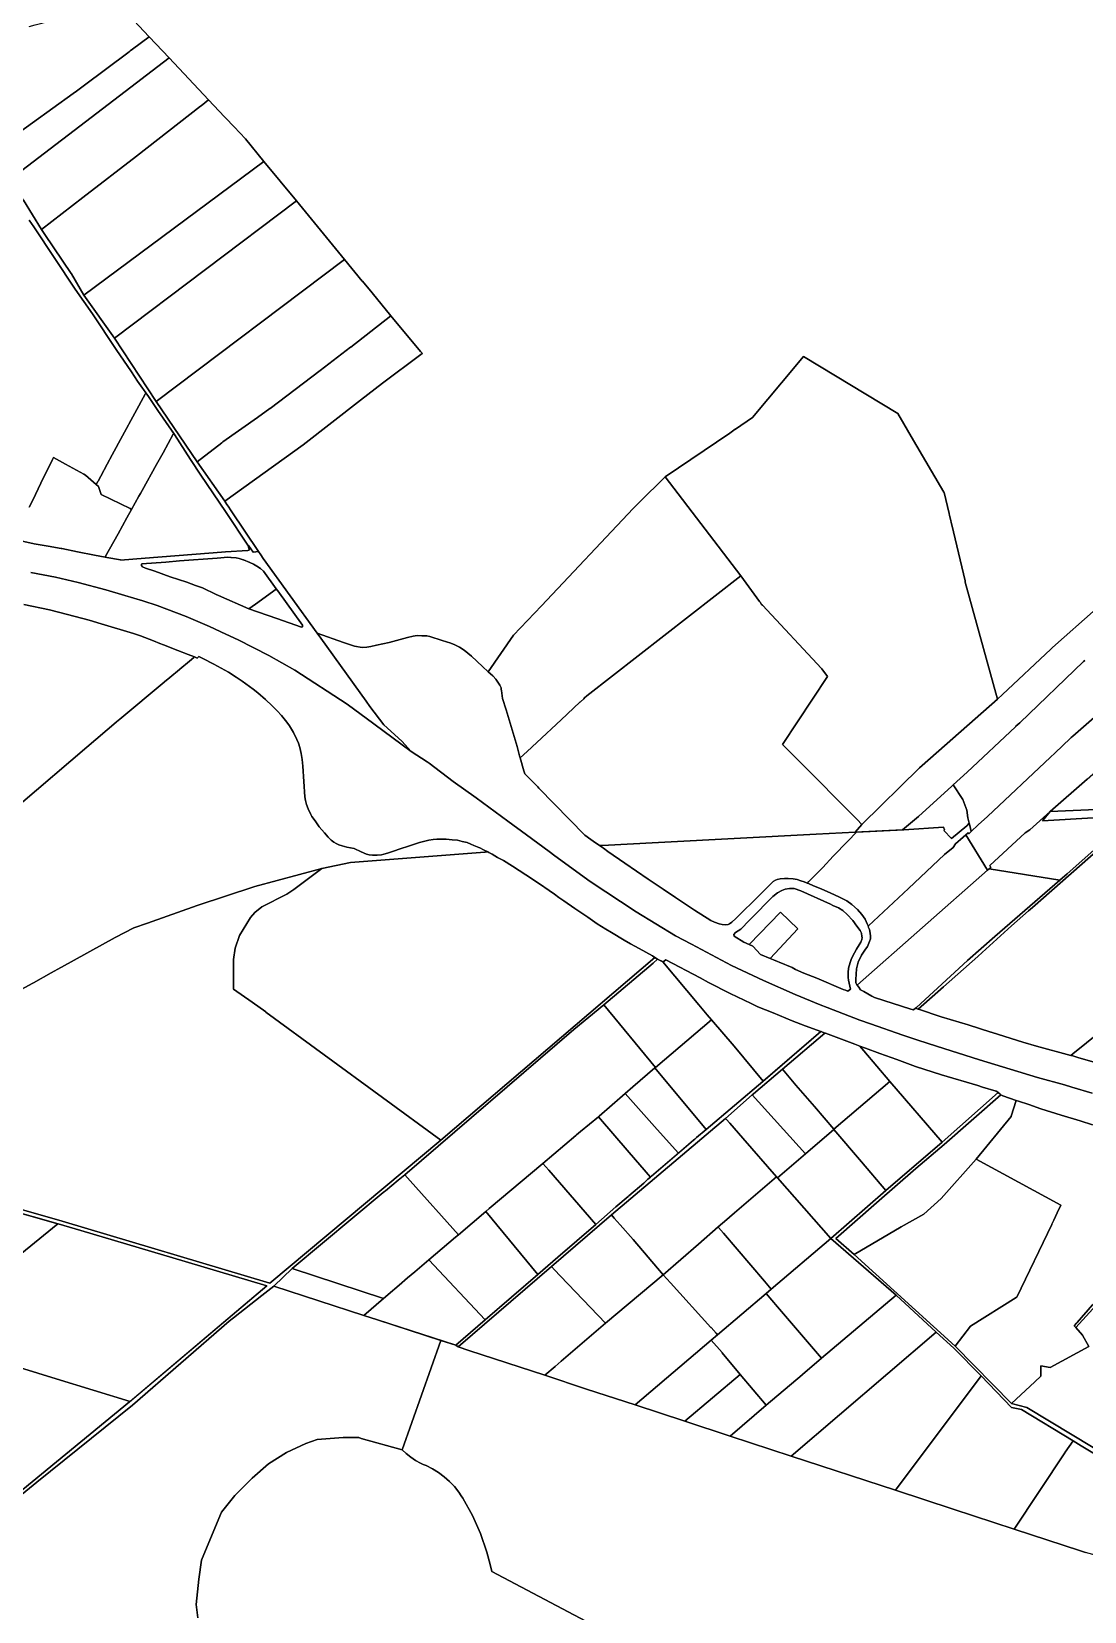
# Model space of a CAD drawing. Header units: metres. Extents: x 3 to 1005126, y 39 to 4383651.
# Drawn here: x 484757 to 485917, y 4369805 to 4371546 of the extents above; entities that cross this region are included whole.
import ezdxf

# ---------------------------------------------------------------- set-up
doc = ezdxf.new("R2010")
doc.units = ezdxf.units.M
doc.header["$MEASUREMENT"] = 0
doc.layers.add('TM_Llucmajor', color=7, linetype='Continuous')

msp = doc.modelspace()

# ---------------------------------------------------------------- linework, layer by layer
at = {"layer": 'TM_Llucmajor', "linetype": 'Continuous', "flags": 128}
for points in [[(484753.9, 4371551.5), (484760.7, 4371553.3), (484768, 4371555.1), (484770.5, 4371555.8), (484785.8, 4371559.2), (484788.4, 4371559.8), (484830.1, 4371568.8), (484831.1, 4371569), (484852.6, 4371575.9), (484886.2, 4371540), (484867.9, 4371526.4), (484865.5, 4371524.6), (484864.3, 4371523.6), (484852.5, 4371514.6), (484849.9, 4371512.7), (484847.2, 4371510.7), (484806.4, 4371480.1), (484802.7, 4371477.4), (484712.7, 4371413)], [(485930.2, 4370909.5), (485882.2, 4370866.9), (485880.2, 4370865.2), (485826.8, 4370815.1), (485821.5, 4370810.2), (485786, 4370939), (485786, 4370939.3), (485785.7, 4370940.6), (485771, 4371002.4), (485770.8, 4371003.2), (485769.6, 4371008.6), (485768.6, 4371012.7), (485768.1, 4371014.7), (485762.6, 4371037.7), (485762.3, 4371038.3), (485729, 4371095.2), (485711.5, 4371125), (485607.6, 4371187.8), (485601.7, 4371180.6), (485600.4, 4371179.1), (485551.3, 4371120.5), (485532.5, 4371107.5), (485532.4, 4371107.5), (485526.3, 4371103.4), (485455, 4371055), (485426.5, 4371026.7), (485420, 4371020.2), (485318.7, 4370913.1), (485288, 4370880.6), (485259.9, 4370840.4), (485253.8, 4370846), (485241.8, 4370857.4), (485233.4, 4370864.3), (485228.4, 4370867.4), (485225.5, 4370868.9), (485223.1, 4370870), (485219, 4370871.7), (485209.2, 4370874.8), (485195.8, 4370879.2), (485192.3, 4370879.8), (485187, 4370880), (485181.9, 4370880.1), (485177.4, 4370879.6), (485171, 4370878.2), (485150.8, 4370872.6), (485136.9, 4370869.5), (485130.8, 4370868.3), (485126.2, 4370867.4), (485121, 4370867.2), (485112.7, 4370868.5), (485100.6, 4370872.5), (485071.5, 4370882.8), (485012.1, 4370965.3), (485009.4, 4370969.1), (485006.8, 4370972.8), (485006.7, 4370972.7), (484976.8, 4371017.5), (484973.4, 4371022.7), (484972, 4371024.7), (484969.6, 4371028.4), (485056.2, 4371090.4), (485119.3, 4371139.6), (485143.4, 4371158.4), (485185.8, 4371190), (485187.3, 4371191.2), (485187.2, 4371191.3), (485185.6, 4371193.3), (485152.9, 4371232.7), (485132, 4371258), (485121.4, 4371270.7), (485121.3, 4371270.9), (485101.8, 4371294.5), (485048.8, 4371359.4), (485012.8, 4371402.8), (484992.5, 4371427.5), (484979.9, 4371440.8), (484970.5, 4371450.8), (484969.5, 4371451.8), (484951.9, 4371470.6), (484908.4, 4371517), (484886.2, 4371540), (484886.2, 4371540), (484852.6, 4371575.9)], [(484747.8, 4371360.1), (484767.8, 4371327.8), (484771.2, 4371322.2), (484771.3, 4371322.1), (484800.4, 4371279.2), (484800.6, 4371278.9), (484814.4, 4371255.3), (484848, 4371207.8), (484894, 4371138.2), (484939.2, 4371071.6), (484969.6, 4371028.4), (484972, 4371024.7), (484973.4, 4371022.7), (484976.8, 4371017.5), (485006.7, 4370972.7), (485004, 4370972.5), (485000.9, 4370972.2), (484995.9, 4370979.5), (484995.9, 4370978.8), (484970.6, 4371016.9), (484943.4, 4371057), (484931.8, 4371074.1), (484914.2, 4371101.7), (484896, 4371128.4), (484885.5, 4371143.6), (484873.5, 4371160.6), (484866.7, 4371170.8), (484850, 4371195.6), (484823.8, 4371234.7), (484804.9, 4371261.8), (484759.2, 4371330.7), (484754, 4371337.9)], [(484754, 4371337.9), (484759.2, 4371330.7), (484804.9, 4371261.8), (484823.8, 4371234.7), (484850, 4371195.6), (484866.7, 4371170.8), (484873.5, 4371160.6), (484882.7, 4371147.7), (484881.8, 4371146.1), (484845.6, 4371079.3), (484840, 4371069), (484833, 4371055.9), (484830, 4371050.5), (484829.7, 4371050), (484828, 4371046.7), (484816, 4371056.9), (484814.5, 4371058.1), (484794, 4371069.2), (484780.8, 4371076.4), (484779.7, 4371074.3), (484767.1, 4371048.2), (484758, 4371029.6), (484754.2, 4371021.7)], [(484754.2, 4371021.7), (484758, 4371029.6), (484767.1, 4371048.2), (484779.7, 4371074.3), (484780.8, 4371076.4), (484794, 4371069.2), (484814.5, 4371058.1), (484816, 4371056.9), (484828, 4371046.7), (484830.5, 4371044.6), (484833, 4371036.8), (484833.3, 4371035.7), (484865.4, 4371020.1), (484867, 4371019.3), (484861.8, 4371009.8), (484852.2, 4370992.4), (484838, 4370966.9), (484837.9, 4370966.7), (484826, 4370968.9), (484807.4, 4370972.5), (484789.9, 4370976), (484789.2, 4370976.1), (484775, 4370978.8), (484759.6, 4370981.4), (484738.3, 4370986.2)], [(484738.3, 4370986.2), (484759.6, 4370981.4), (484775, 4370978.8), (484789.2, 4370976.1), (484789.9, 4370976), (484807.4, 4370972.5), (484826, 4370968.9), (484837.9, 4370966.7), (484839.6, 4370966.4), (484854.6, 4370963.8), (484854.9, 4370963.8), (484854.9, 4370963.4), (484882, 4370965.5), (484914.6, 4370967.9), (484956.9, 4370971.4), (484970.4, 4370972.6), (484995.1, 4370974.1), (484996.4, 4370974.5), (484996.7, 4370975.6), (484995.7, 4370977.7), (484995.8, 4370978.1), (484995.9, 4370978.5), (484995.9, 4370979.5), (485000.9, 4370972.2), (485004, 4370972.5), (485006.7, 4370972.7), (485006.8, 4370972.8), (485009.4, 4370969.1), (485012.1, 4370965.3), (485071.5, 4370882.8), (485075.5, 4370877.3), (485125.4, 4370808.1), (485129.6, 4370802.2), (485144.9, 4370781.7), (485164.7, 4370764), (485175.3, 4370752.4), (485134, 4370783), (485104.7, 4370804.6), (485046.9, 4370842), (485018.2, 4370858.4), (484984.3, 4370875.4), (484970.7, 4370881.8), (484952.8, 4370890.3), (484927.2, 4370901.1), (484895.2, 4370913.2), (484879.5, 4370918.6), (484859.6, 4370924.5), (484838.7, 4370930.7), (484808.2, 4370938.7), (484783.2, 4370944.5), (484755.9, 4370949.8)], [(484755.9, 4370949.8), (484783.2, 4370944.5), (484808.2, 4370938.7), (484838.7, 4370930.7), (484859.6, 4370924.5), (484879.5, 4370918.6), (484895.2, 4370913.2), (484927.2, 4370901.1), (484952.8, 4370890.3), (484970.7, 4370881.8), (484984.3, 4370875.4), (485018.2, 4370858.4), (485046.9, 4370842), (485104.7, 4370804.6), (485134, 4370783), (485175.3, 4370752.4), (485192.7, 4370741), (485195, 4370739.5), (485221.4, 4370719.5), (485246.8, 4370701.3), (485281.7, 4370675.7), (485302.4, 4370660.5), (485327.3, 4370642.3), (485333.6, 4370637.6), (485372.4, 4370609.1), (485423.1, 4370575.8), (485466.5, 4370549.2), (485484, 4370540), (485528.2, 4370516.6), (485563.5, 4370500.2), (485598.6, 4370484.5), (485626, 4370473.4), (485633.7, 4370470.2), (485669.8, 4370456.5), (485681.6, 4370452.3), (485717.2, 4370439.8), (485733.5, 4370434.4), (485754.1, 4370427.6), (485801.7, 4370412.5), (485835.3, 4370402.4), (485865.6, 4370393.3), (485895.4, 4370385), (485903.5, 4370382.7), (485925.8, 4370376.1)], [(484748.2, 4370914.5), (484776.6, 4370908.7), (484796.3, 4370903.4), (484820.2, 4370897.2), (484833.3, 4370893.2), (484868.9, 4370882.4), (484876.8, 4370879.9), (484891, 4370874.4), (484898.2, 4370871.5), (484902.3, 4370870), (484917.8, 4370863.9), (484929.4, 4370859.4), (484936.3, 4370856.6), (484935.7, 4370856.1), (484930.8, 4370852), (484920.1, 4370843.2), (484919.7, 4370842.8), (484909.1, 4370834), (484903.3, 4370829.2), (484902.8, 4370828.8), (484854.1, 4370788.2), (484850.5, 4370785.2), (484849.9, 4370784.7), (484817.8, 4370757.4), (484597.9, 4370569.8)], [(485926.2, 4370341), (485912.5, 4370345.3), (485891.8, 4370351.8), (485869.4, 4370358.8), (485855.9, 4370363.4), (485844.5, 4370367), (485842, 4370367.8), (485827.3, 4370372.9), (485825, 4370374.2), (485824.3, 4370374.9), (485822.3, 4370376.7), (485821.8, 4370377), (485820.1, 4370378.3), (485805.1, 4370382.7), (485799.9, 4370384.2), (485759.6, 4370396), (485731, 4370405.4), (485710.4, 4370412.9), (485691.7, 4370419.6), (485676.1, 4370425.6), (485669.6, 4370427.9), (485664.3, 4370429.9), (485631.7, 4370441.9), (485631.2, 4370442.1), (485627.2, 4370443.8), (485626.7, 4370444), (485609.3, 4370450), (485595.2, 4370455.5), (485574.1, 4370464.3), (485557.3, 4370471.2), (485550.1, 4370474.7), (485526.9, 4370485.8), (485502.8, 4370497.9), (485493.6, 4370502.9), (485455.7, 4370523), (485452.9, 4370520.6), (485446.7, 4370523.7), (485443.6, 4370525.6), (485441.2, 4370527.1), (485426.3, 4370535.2), (485416.8, 4370540.5), (485409.9, 4370544.6), (485395.9, 4370552.9), (485389.7, 4370556.6), (485380.3, 4370562.7), (485369.8, 4370569.9), (485355.6, 4370579.3), (485343.3, 4370587.8), (485337.9, 4370591.7), (485333.2, 4370595.1), (485327.3, 4370599.3), (485316.6, 4370606.7), (485301.5, 4370616.7), (485287, 4370626), (485276.8, 4370632.3), (485270.3, 4370635.8), (485264.3, 4370639.3), (485260.6, 4370641.1), (485259.6, 4370641.7), (485254.9, 4370644.2), (485250.7, 4370646.2), (485249.6, 4370646.8), (485244.4, 4370648.9), (485241, 4370650.3), (485236.8, 4370652.1), (485231.2, 4370653.3), (485226.1, 4370654.7), (485220.4, 4370655.1), (485213.7, 4370655.7), (485207.1, 4370655.8), (485203.3, 4370655.9), (485199.3, 4370655.5), (485194.8, 4370654.6), (485184.5, 4370652.1), (485172.2, 4370648.1), (485163, 4370645.2), (485155.6, 4370642.7), (485149.2, 4370640.3), (485145.1, 4370639.2), (485142.4, 4370638.7), (485137.8, 4370638.3), (485132.7, 4370638.3), (485128.8, 4370638.7), (485126, 4370639.4), (485120.1, 4370642), (485112.5, 4370645.5), (485104.2, 4370647.1), (485099, 4370648.4), (485095.3, 4370649.6), (485093.9, 4370650.3), (485092.6, 4370651), (485089.8, 4370652.4), (485086.9, 4370654.6), (485083.5, 4370658.2), (485079.5, 4370662.8), (485073.9, 4370669.5), (485069.2, 4370676), (485065.8, 4370680.8), (485064.5, 4370683.2), (485061.7, 4370689.1), (485059.8, 4370694.2), (485058.6, 4370698.5), (485058.1, 4370702.4), (485055.6, 4370736.3), (485054.9, 4370743.6), (485053.9, 4370750.3), (485052.6, 4370756.7), (485050.9, 4370761.8), (485049.3, 4370765.5), (485045.3, 4370773.4), (485040.9, 4370780.8), (485038.1, 4370784.6), (485032.3, 4370792.1), (485027.4, 4370797.2), (485021.9, 4370802.9), (485014.5, 4370809.8), (485006.2, 4370817.1), (485000.9, 4370821.2), (484989, 4370830), (484982.4, 4370834.4), (484973.9, 4370839.7), (484957.5, 4370848.8), (484945.4, 4370854.9), (484941.2, 4370857), (484939.1, 4370855.4), (484936.3, 4370856.6), (484929.4, 4370859.4), (484917.8, 4370863.9), (484902.3, 4370870), (484898.2, 4370871.5), (484891, 4370874.4), (484876.8, 4370879.9), (484868.9, 4370882.4), (484833.3, 4370893.2), (484820.2, 4370897.2), (484796.3, 4370903.4), (484776.6, 4370908.7), (484748.2, 4370914.5)], [(485917.7, 4370852.9), (485916.3, 4370851.6), (485846, 4370784.1), (485841.8, 4370780.2), (485841.2, 4370779.6), (485788, 4370729.5), (485772.7, 4370715.8), (485771.2, 4370714.3), (485734.3, 4370681), (485727.9, 4370675.2), (485716.7, 4370666.1), (485664.5, 4370663.6), (485671.9, 4370672.1), (485671.9, 4370672.1), (485735.6, 4370734.4), (485747.6, 4370745), (485821.5, 4370810.2), (485826.8, 4370815.1), (485880.2, 4370865.2), (485882.2, 4370866.9), (485930.2, 4370909.5)], [(485925.8, 4370376.1), (485903.5, 4370382.7), (485895.4, 4370385), (485865.6, 4370393.3), (485835.3, 4370402.4), (485801.7, 4370412.5), (485754.1, 4370427.6), (485733.5, 4370434.4), (485717.2, 4370439.8), (485681.6, 4370452.3), (485669.8, 4370456.5), (485633.7, 4370470.2), (485626, 4370473.4), (485598.6, 4370484.5), (485563.5, 4370500.2), (485528.2, 4370516.6), (485484, 4370540), (485466.5, 4370549.2), (485423.1, 4370575.8), (485372.4, 4370609.1), (485333.6, 4370637.6), (485327.3, 4370642.3), (485302.4, 4370660.5), (485281.7, 4370675.7), (485246.8, 4370701.3), (485221.4, 4370719.5), (485195, 4370739.5), (485192.7, 4370741), (485175.3, 4370752.4), (485164.7, 4370764), (485144.9, 4370781.7), (485129.6, 4370802.2), (485125.4, 4370808.1), (485075.5, 4370877.3), (485071.5, 4370882.8), (485100.6, 4370872.5), (485112.7, 4370868.5), (485121, 4370867.2), (485126.2, 4370867.4), (485130.8, 4370868.3), (485136.9, 4370869.5), (485150.8, 4370872.6), (485171, 4370878.2), (485177.4, 4370879.6), (485181.9, 4370880.1), (485187, 4370880), (485192.3, 4370879.8), (485195.8, 4370879.2), (485209.2, 4370874.8), (485219, 4370871.7), (485223.1, 4370870), (485225.5, 4370868.9), (485228.4, 4370867.4), (485233.4, 4370864.3), (485241.8, 4370857.4), (485253.8, 4370846), (485259.9, 4370840.4), (485262.5, 4370838.2), (485265, 4370836), (485265.6, 4370835.4), (485268.3, 4370832.3), (485270.8, 4370829), (485273, 4370825.4), (485273.7, 4370824), (485274.2, 4370822.5), (485274.5, 4370820.9), (485274.7, 4370819.7), (485276, 4370810.8), (485279.9, 4370798.5), (485284.3, 4370783.8), (485292, 4370757.9), (485295.1, 4370746.1), (485295.3, 4370745.4), (485299.3, 4370731.2), (485300.6, 4370728), (485311.8, 4370716.5), (485313, 4370715.3), (485314.8, 4370713.4), (485316, 4370712.2), (485366.7, 4370660.2), (485373.2, 4370655.6), (485375.9, 4370653.7), (485382.8, 4370648.8), (485387.2, 4370645.8), (485392, 4370642.4), (485410.8, 4370629.4), (485436.5, 4370611.7), (485452.8, 4370600.7), (485466.7, 4370591.6), (485487.6, 4370577.5), (485505.5, 4370566.1), (485509.6, 4370564.3), (485514.8, 4370562.4), (485517.9, 4370561.7), (485522.1, 4370561.5), (485524.4, 4370561.7), (485526.2, 4370562.5), (485528.8, 4370564.3), (485532.9, 4370568.3), (485559.7, 4370594.7), (485569.7, 4370604.6), (485574.2, 4370609.2), (485576.6, 4370610.7), (485578.7, 4370611.5), (485581.8, 4370612.3), (485586.8, 4370612.6), (485590.8, 4370612.6), (485596.4, 4370612.1), (485600.8, 4370611.3), (485604.6, 4370610.1), (485608.3, 4370608.8), (485610.9, 4370607.7), (485611.8, 4370607.3), (485612, 4370607.5), (485612.4, 4370607.4), (485613.2, 4370607), (485618.6, 4370604.4), (485627.2, 4370601), (485637.6, 4370596.2), (485646.4, 4370592.4), (485655.5, 4370587.9), (485660.9, 4370584), (485667, 4370578.2), (485671.8, 4370572.8), (485675.6, 4370567.7), (485677.9, 4370562.7), (485679, 4370560.3), (485679.3, 4370560.5), (485679.7, 4370559.9), (485679.4, 4370559.6), (485678.9, 4370559.2), (485680.2, 4370556.2), (485680.9, 4370554.5), (485681.6, 4370549.4), (485681.3, 4370546.1), (485680.5, 4370542.9), (485678.2, 4370537.6), (485675.4, 4370533.4), (485671.6, 4370527.9), (485668, 4370520.3), (485665.9, 4370513.1), (485665.2, 4370501.1), (485665.4, 4370497.4), (485666.5, 4370495.5), (485666.8, 4370495), (485668.5, 4370492.9), (485670.5, 4370489.9), (485674.2, 4370487.9), (485683.1, 4370482.9), (485686, 4370481.3), (485725.9, 4370468.6), (485728.9, 4370467.7), (485731.2, 4370469.7), (485734.1, 4370468.6), (485734.5, 4370468.4), (485759.4, 4370460.2), (485789.3, 4370451.2), (485814.3, 4370443.3), (485814.6, 4370443.2), (485815.7, 4370442.8), (485849.3, 4370432.2), (485864.6, 4370427.9), (485902.3, 4370417.5), (485904.6, 4370416.9), (485911.1, 4370414.8), (485955.3, 4370402.2)], [(484597.9, 4370569.8), (484817.8, 4370757.4), (484849.9, 4370784.7), (484850.5, 4370785.2), (484854.1, 4370788.2), (484902.8, 4370828.8), (484903.3, 4370829.2), (484909.1, 4370834), (484919.7, 4370842.8), (484920.1, 4370843.2), (484930.8, 4370852), (484935.7, 4370856.1), (484936.3, 4370856.6), (484939.1, 4370855.4), (484941.2, 4370857), (484945.4, 4370854.9), (484957.5, 4370848.8), (484973.9, 4370839.7), (484982.4, 4370834.4), (484989, 4370830), (485000.9, 4370821.2), (485006.2, 4370817.1), (485014.5, 4370809.8), (485021.9, 4370802.9), (485027.4, 4370797.2), (485032.3, 4370792.1), (485038.1, 4370784.6), (485040.9, 4370780.8), (485045.3, 4370773.4), (485049.3, 4370765.5), (485050.9, 4370761.8), (485052.6, 4370756.7), (485053.9, 4370750.3), (485054.9, 4370743.6), (485055.6, 4370736.3), (485058.1, 4370702.4), (485058.6, 4370698.5), (485059.8, 4370694.2), (485061.7, 4370689.1), (485064.5, 4370683.2), (485065.8, 4370680.8), (485069.2, 4370676), (485073.9, 4370669.5), (485079.5, 4370662.8), (485083.5, 4370658.2), (485086.9, 4370654.6), (485089.8, 4370652.4), (485092.6, 4370651), (485093.9, 4370650.3), (485095.3, 4370649.6), (485099, 4370648.4), (485104.2, 4370647.1), (485112.5, 4370645.5), (485120.1, 4370642), (485126, 4370639.4), (485128.8, 4370638.7), (485132.7, 4370638.3), (485137.8, 4370638.3), (485142.4, 4370638.7), (485145.1, 4370639.2), (485149.2, 4370640.3), (485155.6, 4370642.7), (485163, 4370645.2), (485172.2, 4370648.1), (485184.5, 4370652.1), (485194.8, 4370654.6), (485199.3, 4370655.5), (485203.3, 4370655.9), (485207.1, 4370655.8), (485213.7, 4370655.7), (485220.4, 4370655.1), (485226.1, 4370654.7), (485231.2, 4370653.3), (485236.8, 4370652.1), (485241, 4370650.3), (485244.4, 4370648.9), (485249.6, 4370646.8), (485250.7, 4370646.2), (485254.9, 4370644.2), (485259.6, 4370641.7), (485256.8, 4370641.5), (485256.5, 4370641.5), (485108.2, 4370630.1), (485076.5, 4370623.5), (485002.9, 4370603.6), (484939.4, 4370582.7), (484884.5, 4370563.3), (484869.5, 4370558), (484848.7, 4370547.6), (484789.7, 4370514.8), (484789.1, 4370514.5), (484778.2, 4370508.5), (484758.9, 4370497.7), (484758.2, 4370497.3), (484741.3, 4370487.9)], [(485971.6, 4370828.3), (485907.5, 4370772.1), (485904.5, 4370769.5), (485902.8, 4370767.9), (485902, 4370767.1), (485884.5, 4370750.6), (485879.9, 4370746.3), (485810.5, 4370680.7), (485810.5, 4370680.7), (485800.3, 4370671.6), (485792.3, 4370664.2), (485790.8, 4370671), (485788.8, 4370679.3), (485787.7, 4370687.8), (485783.1, 4370699.5), (485772.7, 4370715.8), (485788, 4370729.5), (485841.2, 4370779.6), (485841.8, 4370780.2), (485846, 4370784.1), (485916.3, 4370851.6), (485917.7, 4370852.9)], [(485920.3, 4370722.1), (485879.7, 4370686.3), (485857.1, 4370666.3), (485852, 4370662.8), (485813.1, 4370626.7), (485814, 4370624.8), (485814, 4370624.8), (485812.3, 4370623.3), (485810.3, 4370621.6), (485786.6, 4370660.6), (485789.3, 4370662.9), (485789.8, 4370661.9), (485792.3, 4370664.2), (485800.3, 4370671.6), (485810.5, 4370680.7), (485879.9, 4370746.3), (485884.5, 4370750.6), (485902, 4370767.1), (485902.8, 4370767.9), (485904.5, 4370769.5), (485907.5, 4370772.1), (485971.6, 4370828.3)], [(485962.9, 4370466.3), (485904.6, 4370419.4), (485902.3, 4370417.5), (485864.6, 4370427.9), (485849.3, 4370432.2), (485815.7, 4370442.8), (485814.6, 4370443.2), (485814.3, 4370443.3), (485789.3, 4370451.2), (485759.4, 4370460.2), (485734.5, 4370468.4), (485734.5, 4370468.4), (485734.1, 4370468.6), (485761.9, 4370493.1), (485799.8, 4370526.6), (485804.5, 4370530.8), (485837, 4370560.2), (485855.7, 4370577), (485859.9, 4370580.7), (485975.8, 4370682.3)], [(485926.9, 4370679.4), (485871.1, 4370675.9), (485879.7, 4370686.3), (485981.3, 4370690.9)], [(484741.3, 4370487.9), (484758.2, 4370497.3), (484758.9, 4370497.7), (484778.2, 4370508.5), (484789.1, 4370514.5), (484789.7, 4370514.8), (484848.7, 4370547.6), (484869.5, 4370558), (484884.5, 4370563.3), (484939.4, 4370582.7), (485002.9, 4370603.6), (485076.5, 4370623.5), (485045.9, 4370600.2), (485038.2, 4370595.4), (485010.7, 4370581.4), (485002.9, 4370574.9), (484998, 4370569.6), (484986, 4370549.8), (484981, 4370535.7), (484979.2, 4370523.3), (484979.2, 4370490.6), (484999.7, 4370476.1), (485014.8, 4370465.5), (485015.1, 4370465.3), (485207.9, 4370324.2), (485019.4, 4370166.5), (484790.5, 4370234.8), (484604.3, 4370288.3)], [(484604.3, 4370288.3), (484790.5, 4370234.8), (485019.4, 4370166.5), (485207.9, 4370324.2), (485443.6, 4370525.6), (485446.7, 4370523.7), (485441.9, 4370519.3), (485387.4, 4370473.1), (485354.5, 4370446), (485168, 4370286), (485161, 4370280.2), (485146.7, 4370268.3), (485145.8, 4370267.5), (485144.3, 4370266.3), (485044, 4370182.9), (485023.9, 4370163.4), (485010.4, 4370152.8), (484979.2, 4370128.4), (484977.8, 4370127.3), (484974.7, 4370124.6), (484867.9, 4370032), (484762.5, 4369947.4), (484742.2, 4369930.6)], [(485955.3, 4370402.2), (485911.1, 4370414.8), (485904.6, 4370416.9), (485904.6, 4370416.9), (485902.3, 4370417.5), (485904.6, 4370419.4), (485962.9, 4370466.3)], [(485940.6, 4369971.1), (485913.8, 4369987.4), (485904.7, 4369992.9), (485848.1, 4370027.4), (485836.8, 4370029.6), (485803.3, 4370064.4), (485773.4, 4370095.1), (485754, 4370112.7), (485709.9, 4370153.2), (485637.9, 4370215.9), (485698.5, 4370268.7), (485760.5, 4370322.1), (485822.3, 4370376.7), (485824.3, 4370374.9), (485825, 4370374.2), (485762.6, 4370319.3), (485731.3, 4370293), (485688.1, 4370255), (485643.1, 4370215.8), (485663.4, 4370198.2), (485774.9, 4370097.1), (485836.8, 4370034), (485853.9, 4370029.7), (485951.8, 4369970.4)], [(485926.1, 4370142.7), (485909.3, 4370123.2), (485908.6, 4370122.6), (485905.8, 4370119.7), (485907.8, 4370117.6), (485915.3, 4370109.4), (485922.2, 4370096.6), (485879.4, 4370073.7), (485869.3, 4370075.6), (485869.4, 4370064.2), (485862.6, 4370057.9), (485836.8, 4370034), (485836.8, 4370034), (485774.9, 4370097.1), (485791.8, 4370119), (485842.1, 4370150.8), (485842.6, 4370151.1), (485881.4, 4370231.3), (485881.5, 4370231.6), (485883.6, 4370236.1), (485887.3, 4370243.9), (485887.4, 4370244.1), (485891.2, 4370252.6), (485797.9, 4370303.3), (485836.6, 4370350.4), (485836.7, 4370350.5), (485842, 4370367.8), (485844.5, 4370367), (485855.9, 4370363.4), (485869.4, 4370358.8), (485891.8, 4370351.8), (485912.5, 4370345.3), (485926.2, 4370341)], [(484533.3, 4370303.6), (484785.7, 4370232.1), (484632.7, 4370107.7)], [(484740.7, 4369934.2), (484864.8, 4370035.9), (485016, 4370163.6), (484926.1, 4370190.3), (484811.2, 4370224.5), (484785.9, 4370232), (484533.3, 4370303.6)], [(484742.2, 4369930.6), (484762.5, 4369947.4), (484867.9, 4370032), (484974.7, 4370124.6), (484977.8, 4370127.3), (484979.2, 4370128.4), (485010.4, 4370152.8), (485023.9, 4370163.4), (485123, 4370131.1), (485138, 4370126.3), (485208, 4370103.5), (485165.4, 4369982.9), (485119.9, 4369995.5), (485117.3, 4369996.3), (485100.1, 4369996.3), (485071.6, 4369994.2), (485059.1, 4369989.8), (485037.9, 4369979.9), (485018, 4369967.4), (484999.9, 4369951.8), (484980.9, 4369932.4), (484966.2, 4369914.3), (484954.1, 4369885.3), (484944.1, 4369861.4), (484941.1, 4369840.4), (484938.2, 4369812.4), (484940.1, 4369797.7)], [(485367.7, 4369794.1), (485264, 4369848.9), (485262.3, 4369856.5), (485258.7, 4369870.1), (485251.5, 4369890.7), (485242.6, 4369910.6), (485232, 4369929.7), (485230.3, 4369932.3), (485227.6, 4369936.2), (485222.8, 4369942.3), (485217.4, 4369948), (485211.5, 4369953.2), (485205.2, 4369957.9), (485198.5, 4369962), (485191.5, 4369965.5), (485188.2, 4369966.9), (485185.6, 4369968.1), (485180, 4369971.2), (485174.6, 4369974.8), (485169.6, 4369978.8), (485165.4, 4369982.9), (485208, 4370103.5), (485224.3, 4370098.2), (485226.8, 4370096.4), (485238.8, 4370092.4), (485322.4, 4370065), (485368.6, 4370049.9), (485422.1, 4370032.4), (485476.9, 4370014.4), (485526.8, 4369998.1), (485594.1, 4369976), (485708.9, 4369938.4), (485772.7, 4369917.5), (485840, 4369895.5), (485913, 4369871.6), (485918.6, 4369869.7)], [(484727.8, 4370078.5), (484783.9, 4370061.2), (484865.3, 4370036.2), (484864.8, 4370035.9), (484740.7, 4369934.2)], [(484940.1, 4369797.7), (484938.2, 4369812.4), (484941.1, 4369840.4), (484944.1, 4369861.4), (484954.1, 4369885.3), (484966.2, 4369914.3), (484980.9, 4369932.4), (484999.9, 4369951.8), (485018, 4369967.4), (485037.9, 4369979.9), (485059.1, 4369989.8), (485071.6, 4369994.2), (485100.1, 4369996.3), (485117.3, 4369996.3), (485119.9, 4369995.5), (485165.4, 4369982.9), (485169.6, 4369978.8), (485174.6, 4369974.8), (485180, 4369971.2), (485185.6, 4369968.1), (485188.2, 4369966.9), (485191.5, 4369965.5), (485198.5, 4369962), (485205.2, 4369957.9), (485211.5, 4369953.2), (485217.4, 4369948), (485222.8, 4369942.3), (485227.6, 4369936.2), (485230.3, 4369932.3), (485232, 4369929.7), (485242.6, 4369910.6), (485251.5, 4369890.7), (485258.7, 4369870.1), (485262.3, 4369856.5), (485264, 4369848.9), (485367.7, 4369794.1)]]:
    msp.add_lwpolyline(points, dxfattribs=at)
for points in [[(484733.5, 4371383), (484712.7, 4371413), (484802.7, 4371477.4), (484806.4, 4371480.1), (484847.2, 4371510.7), (484849.9, 4371512.7), (484852.5, 4371514.6), (484864.3, 4371523.6), (484865.5, 4371524.6), (484867.9, 4371526.4), (484886.2, 4371540), (484908.4, 4371517), (484847.5, 4371470.3), (484733.5, 4371383)], [(484744.5, 4371365.4), (484733.5, 4371383), (484847.5, 4371470.3), (484908.4, 4371517), (484951.9, 4371470.6), (484943.8, 4371464.1), (484943.1, 4371463.6), (484872.2, 4371408.6), (484813.3, 4371363), (484767.8, 4371327.8), (484747.8, 4371360.1), (484744.5, 4371365.4)], [(484771.2, 4371322.2), (484767.8, 4371327.8), (484813.3, 4371363), (484872.2, 4371408.6), (484943.1, 4371463.6), (484943.8, 4371464.1), (484951.9, 4371470.6), (484969.5, 4371451.8), (484970.5, 4371450.8), (484979.9, 4371440.8), (484992.5, 4371427.5), (485012.8, 4371402.8), (484814.4, 4371255.3), (484800.6, 4371278.9), (484800.4, 4371279.2), (484771.3, 4371322.1), (484771.2, 4371322.2)], [(484848, 4371207.8), (484814.4, 4371255.3), (485012.8, 4371402.8), (485048.8, 4371359.4), (484848, 4371207.8)], [(484894, 4371138.2), (484848, 4371207.8), (485048.8, 4371359.4), (485101.8, 4371294.5), (484894, 4371138.2)], [(484939.2, 4371071.6), (484894, 4371138.2), (485101.8, 4371294.5), (485121.3, 4371270.9), (485121.4, 4371270.7), (485132, 4371258), (485152.9, 4371232.7), (485108.5, 4371198.2), (485108.2, 4371197.9), (485074.7, 4371172.4), (485019.6, 4371130.6), (485019.3, 4371130.3), (485005.6, 4371120.6), (484967.5, 4371093.6), (484966.7, 4371092.9), (484966.3, 4371092.6), (484939.2, 4371071.6)], [(484969.6, 4371028.4), (484939.2, 4371071.6), (484966.3, 4371092.6), (484966.7, 4371092.9), (484967.5, 4371093.6), (485005.6, 4371120.6), (485019.3, 4371130.3), (485019.6, 4371130.6), (485074.7, 4371172.4), (485108.2, 4371197.9), (485108.5, 4371198.2), (485152.9, 4371232.7), (485185.6, 4371193.3), (485187.2, 4371191.3), (485187.3, 4371191.2), (485185.8, 4371190), (485143.4, 4371158.4), (485119.3, 4371139.6), (485056.2, 4371090.4), (484969.6, 4371028.4)], [(485538.6, 4370946.2), (485455, 4371055), (485526.3, 4371103.4), (485532.4, 4371107.5), (485532.5, 4371107.5), (485551.3, 4371120.5), (485600.4, 4371179.1), (485601.7, 4371180.6), (485607.6, 4371187.8), (485711.5, 4371125), (485729, 4371095.2), (485762.3, 4371038.3), (485762.6, 4371037.7), (485768.1, 4371014.7), (485768.6, 4371012.7), (485769.6, 4371008.6), (485770.8, 4371003.2), (485771, 4371002.4), (485785.7, 4370940.6), (485786, 4370939.3), (485786, 4370939), (485821.5, 4370810.2), (485747.6, 4370745), (485735.6, 4370734.4), (485671.9, 4370672.1), (485666.6, 4370677.4), (485601.2, 4370743.2), (485584.3, 4370760.1), (485633.9, 4370835), (485627.7, 4370843.6), (485627.6, 4370843.8), (485562.3, 4370913.7), (485561.5, 4370914.6), (485559.7, 4370917), (485559.1, 4370917.9), (485538.6, 4370946.2)], [(484881.8, 4371146.1), (484882.7, 4371147.7), (484885.5, 4371143.6), (484896, 4371128.4), (484913.4, 4371102.8), (484912.9, 4371102), (484901.7, 4371081.7), (484894.5, 4371068.8), (484878.6, 4371040.2), (484876.7, 4371036.7), (484875, 4371033.7), (484867, 4371019.3), (484865.4, 4371020.1), (484833.3, 4371035.7), (484833, 4371036.8), (484830.5, 4371044.6), (484828, 4371046.7), (484829.7, 4371050), (484830, 4371050.5), (484833, 4371055.9), (484840, 4371069), (484845.6, 4371079.3), (484881.8, 4371146.1)], [(484995.7, 4370977.7), (484996.7, 4370975.6), (484996.4, 4370974.5), (484995.1, 4370974.1), (484970.4, 4370972.6), (484956.9, 4370971.4), (484914.6, 4370967.9), (484882, 4370965.5), (484854.9, 4370963.4), (484854.9, 4370963.8), (484854.6, 4370963.8), (484839.6, 4370966.4), (484837.9, 4370966.7), (484838, 4370966.9), (484852.2, 4370992.4), (484861.8, 4371009.8), (484867, 4371019.3), (484875, 4371033.7), (484876.7, 4371036.7), (484878.6, 4371040.2), (484894.5, 4371068.8), (484901.7, 4371081.7), (484912.9, 4371102), (484913.4, 4371102.8), (484914.2, 4371101.7), (484931.8, 4371074.1), (484943.4, 4371057), (484970.6, 4371016.9), (484995.9, 4370978.8), (484995.9, 4370978.5), (484995.8, 4370978.1), (484995.7, 4370977.7)], [(485262.5, 4370838.2), (485259.9, 4370840.4), (485288, 4370880.6), (485318.7, 4370913.1), (485420, 4371020.2), (485426.5, 4371026.7), (485455, 4371055), (485538.6, 4370946.2), (485368.7, 4370813.7), (485366.3, 4370811.5), (485365.3, 4370810.5), (485361.7, 4370807.2), (485361.2, 4370806.7), (485340.5, 4370787.5), (485313.5, 4370762.4), (485302.9, 4370752.5), (485295.3, 4370745.4), (485295.1, 4370746.1), (485292, 4370757.9), (485284.3, 4370783.8), (485279.9, 4370798.5), (485276, 4370810.8), (485274.7, 4370819.7), (485274.5, 4370820.9), (485274.2, 4370822.5), (485273.7, 4370824), (485273, 4370825.4), (485270.8, 4370829), (485268.3, 4370832.3), (485265.6, 4370835.4), (485265, 4370836), (485262.5, 4370838.2)], [(484962.8, 4370924.3), (484960.3, 4370925.5), (484945, 4370932.7), (484937.4, 4370935.5), (484927.9, 4370939.1), (484909.6, 4370944.9), (484892.6, 4370951.1), (484882.2, 4370954.5), (484879.1, 4370955.8), (484877.9, 4370957.3), (484877.9, 4370957.9), (484877.9, 4370958.8), (484878.4, 4370959.1), (484904.6, 4370961.2), (484919.9, 4370962.4), (484961.3, 4370965.6), (484972.9, 4370966.5), (484976.5, 4370966.2), (484976.7, 4370966.3), (484982.1, 4370965.8), (484985.7, 4370965), (484990, 4370963.5), (484990.3, 4370963.5), (484997.2, 4370960.8), (485001.2, 4370958.9), (485005, 4370956.8), (485005.2, 4370956.7), (485008.9, 4370954.2), (485012.4, 4370951.3), (485012.4, 4370951.2), (485026.5, 4370931.7), (485026.3, 4370931.5), (485003.7, 4370914.7), (484996.2, 4370909.8), (484962.8, 4370924.3)], [(484962.8, 4370924.3), (484996.2, 4370909.8), (485027.2, 4370899), (485054.2, 4370889.3), (485055.3, 4370889.9), (485055.3, 4370891.7), (485028, 4370929.5), (485026.5, 4370931.7), (485012.4, 4370951.2), (485012.4, 4370951.3), (485008.9, 4370954.2), (485005.2, 4370956.7), (485005, 4370956.8), (485001.2, 4370958.9), (484997.2, 4370960.8), (484990.3, 4370963.5), (484990, 4370963.5), (484985.7, 4370965), (484982.1, 4370965.8), (484976.7, 4370966.3), (484976.5, 4370966.2), (484972.9, 4370966.5), (484961.3, 4370965.6), (484919.9, 4370962.4), (484904.6, 4370961.2), (484878.4, 4370959.1), (484877.9, 4370958.8), (484877.9, 4370957.9), (484877.9, 4370957.3), (484879.1, 4370955.8), (484882.2, 4370954.5), (484892.6, 4370951.1), (484909.6, 4370944.9), (484927.9, 4370939.1), (484937.4, 4370935.5), (484945, 4370932.7), (484960.3, 4370925.5), (484962.8, 4370924.3)], [(485299.3, 4370731.2), (485295.3, 4370745.4), (485302.9, 4370752.5), (485313.5, 4370762.4), (485340.5, 4370787.5), (485361.2, 4370806.7), (485361.7, 4370807.2), (485365.3, 4370810.5), (485366.3, 4370811.5), (485368.7, 4370813.7), (485538.6, 4370946.2), (485559.1, 4370917.9), (485559.7, 4370917), (485561.5, 4370914.6), (485562.3, 4370913.7), (485627.6, 4370843.8), (485627.7, 4370843.6), (485633.9, 4370835), (485584.3, 4370760.1), (485601.2, 4370743.2), (485666.6, 4370677.4), (485671.9, 4370672.1), (485664.5, 4370663.6), (485621.5, 4370661.3), (485447.9, 4370652.2), (485385.8, 4370649), (485384.3, 4370648.9), (485382.8, 4370648.8), (485375.9, 4370653.7), (485373.2, 4370655.6), (485366.7, 4370660.2), (485316, 4370712.2), (485314.8, 4370713.4), (485313, 4370715.3), (485311.8, 4370716.5), (485300.6, 4370728), (485299.3, 4370731.2)], [(485054.2, 4370889.3), (485027.2, 4370899), (484996.2, 4370909.8), (485003.7, 4370914.7), (485026.3, 4370931.5), (485026.5, 4370931.7), (485028, 4370929.5), (485055.3, 4370891.7), (485055.3, 4370889.9), (485054.2, 4370889.3)], [(485879.7, 4370686.3), (485920.3, 4370722.1), (485951.2, 4370749.3), (485957, 4370754.4), (485958.7, 4370755.9), (485958.8, 4370756.1), (486011.2, 4370802), (486070.6, 4370768.6), (485981.3, 4370690.9), (485879.7, 4370686.3)], [(485787.5, 4370670.7), (485770.9, 4370656.6), (485762.4, 4370665.3), (485763, 4370666), (485761.9, 4370669), (485718.2, 4370666.2), (485716.7, 4370666.1), (485727.9, 4370675.2), (485734.3, 4370681), (485771.2, 4370714.3), (485772.7, 4370715.8), (485783.1, 4370699.5), (485787.7, 4370687.8), (485788.8, 4370679.3), (485790.2, 4370673.4), (485787.5, 4370670.7)], [(485734.1, 4370468.6), (485731.2, 4370469.7), (485732.3, 4370470.5), (485788.5, 4370522), (485818.6, 4370548.7), (485890.1, 4370610.5), (485898.1, 4370617.7), (485970.5, 4370682.1), (485975.8, 4370682.3), (485859.9, 4370580.7), (485855.7, 4370577), (485837, 4370560.2), (485804.5, 4370530.8), (485799.8, 4370526.6), (485761.9, 4370493.1), (485734.1, 4370468.6)], [(485814, 4370624.8), (485813.1, 4370626.7), (485852, 4370662.8), (485857.1, 4370666.3), (485879.7, 4370686.3), (485871.1, 4370675.9), (485926.9, 4370679.4), (485970.5, 4370682.1), (485898.1, 4370617.7), (485890.1, 4370610.5), (485812.3, 4370623.3), (485814, 4370624.8)], [(485664.5, 4370663.6), (485666.2, 4370663.7), (485656.5, 4370653.7), (485640.4, 4370637.1), (485628.9, 4370624.7), (485613.6, 4370609.1), (485611.8, 4370607.3), (485610.9, 4370607.7), (485608.3, 4370608.8), (485604.6, 4370610.1), (485600.8, 4370611.3), (485596.4, 4370612.1), (485590.8, 4370612.6), (485586.8, 4370612.6), (485581.8, 4370612.3), (485578.7, 4370611.5), (485576.6, 4370610.7), (485574.2, 4370609.2), (485569.7, 4370604.6), (485559.7, 4370594.7), (485532.9, 4370568.3), (485528.8, 4370564.3), (485526.2, 4370562.5), (485524.4, 4370561.7), (485522.1, 4370561.5), (485517.9, 4370561.7), (485514.8, 4370562.4), (485509.6, 4370564.3), (485505.5, 4370566.1), (485487.6, 4370577.5), (485466.7, 4370591.6), (485452.8, 4370600.7), (485436.5, 4370611.7), (485410.8, 4370629.4), (485392, 4370642.4), (485387.2, 4370645.8), (485382.8, 4370648.8), (485384.3, 4370648.9), (485385.8, 4370649), (485447.9, 4370652.2), (485621.5, 4370661.3), (485664.5, 4370663.6)], [(485679.3, 4370560.5), (485679, 4370560.3), (485677.9, 4370562.7), (485675.6, 4370567.7), (485671.8, 4370572.8), (485667, 4370578.2), (485660.9, 4370584), (485655.5, 4370587.9), (485646.4, 4370592.4), (485637.6, 4370596.2), (485627.2, 4370601), (485618.6, 4370604.4), (485613.2, 4370607), (485612.4, 4370607.4), (485612, 4370607.5), (485613.6, 4370609.1), (485628.9, 4370624.7), (485640.4, 4370637.1), (485656.5, 4370653.7), (485666.2, 4370663.7), (485718.2, 4370666.2), (485761.9, 4370669), (485763, 4370666), (485762.4, 4370665.3), (485770.9, 4370656.6), (485787.5, 4370670.7), (485790.2, 4370673.4), (485790.8, 4370671), (485792.3, 4370664.2), (485789.8, 4370661.9), (485789.3, 4370662.9), (485775.3, 4370650.8), (485772.5, 4370646.8), (485772.7, 4370646.5), (485763.2, 4370639), (485723.2, 4370601.6), (485679.3, 4370560.5)], [(485810.3, 4370621.6), (485667.2, 4370495.3), (485666.8, 4370495), (485666.5, 4370495.5), (485665.4, 4370497.4), (485665.2, 4370501.1), (485665.9, 4370513.1), (485668, 4370520.3), (485671.6, 4370527.9), (485675.4, 4370533.4), (485678.2, 4370537.6), (485680.5, 4370542.9), (485681.3, 4370546.1), (485681.6, 4370549.4), (485680.9, 4370554.5), (485680.2, 4370556.2), (485678.9, 4370559.2), (485679.7, 4370559.9), (485679.3, 4370560.5), (485723.2, 4370601.6), (485763.2, 4370639), (485772.7, 4370646.5), (485772.5, 4370646.8), (485775.3, 4370650.8), (485786.6, 4370660.6), (485810.3, 4370621.6)], [(485015.1, 4370465.3), (485014.8, 4370465.5), (484999.7, 4370476.1), (484979.2, 4370490.6), (484979.2, 4370523.3), (484981, 4370535.7), (484986, 4370549.8), (484998, 4370569.6), (485002.9, 4370574.9), (485010.7, 4370581.4), (485038.2, 4370595.4), (485045.9, 4370600.2), (485076.5, 4370623.5), (485108.2, 4370630.1), (485256.5, 4370641.5), (485256.8, 4370641.5), (485259.6, 4370641.7), (485260.6, 4370641.1), (485264.3, 4370639.3), (485270.3, 4370635.8), (485276.8, 4370632.3), (485287, 4370626), (485301.5, 4370616.7), (485316.6, 4370606.7), (485327.3, 4370599.3), (485333.2, 4370595.1), (485337.9, 4370591.7), (485343.3, 4370587.8), (485355.6, 4370579.3), (485369.8, 4370569.9), (485380.3, 4370562.7), (485389.7, 4370556.6), (485395.9, 4370552.9), (485409.9, 4370544.6), (485416.8, 4370540.5), (485426.3, 4370535.2), (485441.2, 4370527.1), (485443.6, 4370525.6), (485207.9, 4370324.2), (485015.1, 4370465.3)], [(485668.5, 4370492.9), (485666.8, 4370495), (485667.2, 4370495.3), (485810.3, 4370621.6), (485812.3, 4370623.3), (485890.1, 4370610.5), (485818.6, 4370548.7), (485788.5, 4370522), (485732.3, 4370470.5), (485731.2, 4370469.7), (485728.9, 4370467.7), (485725.9, 4370468.6), (485686, 4370481.3), (485683.1, 4370482.9), (485674.2, 4370487.9), (485670.5, 4370489.9), (485668.5, 4370492.9)], [(485547.8, 4370539.8), (485542, 4370542.5), (485531.3, 4370548.8), (485530.7, 4370550.9), (485532.5, 4370552.9), (485538.4, 4370556.7), (485548.1, 4370566.6), (485556.2, 4370574.8), (485567.3, 4370586.1), (485573.8, 4370592.7), (485578.8, 4370596.6), (485583.6, 4370599.2), (485587.5, 4370600.6), (485592.3, 4370601.4), (485597.4, 4370601.4), (485604.7, 4370598.9), (485637.3, 4370584.1), (485639.9, 4370582.8), (485646.3, 4370580.1), (485651, 4370577.1), (485655.9, 4370572.8), (485662, 4370566.1), (485666.5, 4370559.9), (485670.1, 4370555.1), (485671.6, 4370552.4), (485672.1, 4370548.7), (485672.2, 4370547.3), (485671.8, 4370545.1), (485670.7, 4370542.3), (485668.9, 4370539.4), (485666, 4370534.7), (485663.9, 4370530.7), (485660.6, 4370524.5), (485659, 4370520), (485657.4, 4370513.7), (485657, 4370508.9), (485657, 4370503.4), (485657.2, 4370500.4), (485657.8, 4370497.3), (485658.6, 4370493.7), (485659.6, 4370490.4), (485656.6, 4370488.3), (485654.1, 4370489.3), (485651.4, 4370490.2), (485622.2, 4370502.5), (485607.9, 4370508.2), (485598.9, 4370512.1), (485595.1, 4370514.5), (485570.8, 4370524.4), (485601.5, 4370557.2), (485582.1, 4370575.4), (485547.8, 4370539.8)], [(485657, 4370503.4), (485657, 4370508.9), (485657.4, 4370513.7), (485659, 4370520), (485660.6, 4370524.5), (485663.9, 4370530.7), (485666, 4370534.7), (485668.9, 4370539.4), (485670.7, 4370542.3), (485671.8, 4370545.1), (485672.2, 4370547.3), (485672.1, 4370548.7), (485671.6, 4370552.4), (485670.1, 4370555.1), (485666.5, 4370559.9), (485662, 4370566.1), (485655.9, 4370572.8), (485651, 4370577.1), (485646.3, 4370580.1), (485639.9, 4370582.8), (485637.3, 4370584.1), (485604.7, 4370598.9), (485597.4, 4370601.4), (485592.3, 4370601.4), (485587.5, 4370600.6), (485583.6, 4370599.2), (485578.8, 4370596.6), (485573.8, 4370592.7), (485567.3, 4370586.1), (485556.2, 4370574.8), (485548.1, 4370566.6), (485538.4, 4370556.7), (485532.5, 4370552.9), (485530.7, 4370550.9), (485531.3, 4370548.8), (485542, 4370542.5), (485551.9, 4370537.8), (485560.3, 4370528.8), (485595.1, 4370514.5), (485598.9, 4370512.1), (485607.9, 4370508.2), (485622.2, 4370502.5), (485651.4, 4370490.2), (485654.1, 4370489.3), (485656.6, 4370488.3), (485659.6, 4370490.4), (485658.6, 4370493.7), (485657.8, 4370497.3), (485657.2, 4370500.4), (485657, 4370503.4)], [(485560.3, 4370528.8), (485551.9, 4370537.8), (485547.8, 4370539.8), (485582.1, 4370575.4), (485601.5, 4370557.2), (485570.8, 4370524.4), (485560.3, 4370528.8)], [(485444.4, 4370404.4), (485387.4, 4370473.1), (485441.9, 4370519.3), (485446.7, 4370523.7), (485452.5, 4370520.8), (485492.3, 4370473.2), (485501.5, 4370462.2), (485506.3, 4370456.6), (485444.4, 4370404.4)], [(485452.5, 4370520.8), (485452.9, 4370520.6), (485455.7, 4370523), (485493.6, 4370502.9), (485502.8, 4370497.9), (485526.9, 4370485.8), (485550.1, 4370474.7), (485557.3, 4370471.2), (485574.1, 4370464.3), (485595.2, 4370455.5), (485609.3, 4370450), (485626.7, 4370444), (485563.2, 4370389.3), (485531.2, 4370427.7), (485506.3, 4370456.6), (485501.5, 4370462.2), (485492.3, 4370473.2), (485452.5, 4370520.8)], [(485174.1, 4370279.2), (485168, 4370286), (485354.5, 4370446), (485387.4, 4370473.1), (485444.4, 4370404.4), (485443.7, 4370403.8), (485419.5, 4370382.8), (485382.3, 4370350.5), (485381.6, 4370350), (485361.8, 4370333.7), (485357.5, 4370330.2), (485356.5, 4370329.4), (485320.4, 4370298.3), (485261.3, 4370249), (485257.3, 4370245.4), (485227.4, 4370220), (485174.1, 4370279.2)], [(485562.7, 4370388.9), (485500.4, 4370335.9), (485443.7, 4370403.8), (485444.4, 4370404.4), (485506.3, 4370456.6), (485531.2, 4370427.7), (485563.2, 4370389.3), (485562.7, 4370388.9)], [(485226.8, 4370096.4), (485224.3, 4370098.2), (485256.8, 4370126.2), (485314.8, 4370176.2), (485336.7, 4370195.1), (485378.6, 4370231.3), (485400.8, 4370250.5), (485414.2, 4370262), (485415, 4370262.7), (485431.5, 4370276.9), (485436.2, 4370281), (485438.8, 4370283.2), (485440.1, 4370284.3), (485486.4, 4370324.3), (485487.7, 4370325.4), (485489.6, 4370327), (485500.4, 4370335.9), (485562.7, 4370388.9), (485626.7, 4370444), (485627.2, 4370443.8), (485631.2, 4370442.1), (485584.4, 4370402.5), (485552.6, 4370375.3), (485551.2, 4370374.1), (485521.8, 4370348.2), (485395.8, 4370241.8), (485329.7, 4370185), (485226.8, 4370096.4)], [(485599.3, 4370384.9), (485584.4, 4370402.5), (485631.2, 4370442.1), (485631.7, 4370441.9), (485664.3, 4370429.9), (485669.6, 4370427.9), (485671.9, 4370425.2), (485674.3, 4370422.5), (485702.7, 4370388.9), (485641, 4370336.2), (485619.6, 4370361.2), (485599.3, 4370384.9)], [(485669.6, 4370427.9), (485676.1, 4370425.6), (485691.7, 4370419.6), (485710.4, 4370412.9), (485731, 4370405.4), (485759.6, 4370396), (485799.9, 4370384.2), (485805.1, 4370382.7), (485820.1, 4370378.3), (485821.8, 4370377), (485822.3, 4370376.7), (485760.5, 4370322.1), (485702.7, 4370388.9), (485674.3, 4370422.5), (485671.9, 4370425.2), (485669.6, 4370427.9)], [(485446.5, 4370335.9), (485411.1, 4370375.6), (485419.5, 4370382.8), (485443.7, 4370403.8), (485500.4, 4370335.9), (485489.6, 4370327), (485487.7, 4370325.4), (485486.4, 4370324.3), (485469.7, 4370309.9), (485446.5, 4370335.9)], [(485609.9, 4370309.2), (485551.2, 4370374.1), (485552.6, 4370375.3), (485584.4, 4370402.5), (485599.3, 4370384.9), (485619.6, 4370361.2), (485641, 4370336.2), (485641.2, 4370335.9), (485609.9, 4370309.2)], [(485641.2, 4370335.9), (485641, 4370336.2), (485702.7, 4370388.9), (485760.5, 4370322.1), (485698.5, 4370268.7), (485671.6, 4370300.2), (485641.2, 4370335.9)], [(485440.1, 4370284.3), (485438.8, 4370283.2), (485415.5, 4370310.4), (485381.6, 4370350), (485382.3, 4370350.5), (485411.1, 4370375.6), (485446.5, 4370335.9), (485469.7, 4370309.9), (485440.1, 4370284.3)], [(485522.9, 4370346.9), (485521.8, 4370348.2), (485551.2, 4370374.1), (485609.9, 4370309.2), (485578.9, 4370282.6), (485577.9, 4370283.7), (485540.9, 4370326.3), (485526.6, 4370342.7), (485522.9, 4370346.9)], [(485731.3, 4370293), (485762.6, 4370319.3), (485825, 4370374.2), (485827.3, 4370372.9), (485842, 4370367.8), (485836.7, 4370350.5), (485836.6, 4370350.4), (485797.9, 4370303.3), (485759.2, 4370260), (485740.3, 4370242.7), (485715.3, 4370228.5), (485663.4, 4370198.2), (485643.1, 4370215.8), (485688.1, 4370255), (485731.3, 4370293)], [(485326.9, 4370290.9), (485320.4, 4370298.3), (485356.5, 4370329.4), (485357.5, 4370330.2), (485361.8, 4370333.7), (485381.6, 4370350), (485415.5, 4370310.4), (485438.8, 4370283.2), (485436.2, 4370281), (485431.5, 4370276.9), (485415, 4370262.7), (485414.2, 4370262), (485400.8, 4370250.5), (485378.6, 4370231.3), (485326.9, 4370290.9)], [(485399, 4370238.2), (485395.8, 4370241.8), (485521.8, 4370348.2), (485522.9, 4370346.9), (485526.6, 4370342.7), (485540.9, 4370326.3), (485577.9, 4370283.7), (485572.8, 4370279.4), (485531.6, 4370243.9), (485526.1, 4370239.3), (485525.7, 4370239), (485518.2, 4370232.5), (485513.5, 4370228.5), (485491.9, 4370209.7), (485452.9, 4370175.9), (485419.9, 4370214.7), (485405.6, 4370230.8), (485399, 4370238.2)], [(485637.9, 4370215.9), (485578.9, 4370282.6), (485609.9, 4370309.2), (485641.2, 4370335.9), (485671.6, 4370300.2), (485698.5, 4370268.7), (485637.9, 4370215.9)], [(485314.8, 4370176.2), (485257.3, 4370245.4), (485261.3, 4370249), (485320.4, 4370298.3), (485326.9, 4370290.9), (485378.6, 4370231.3), (485336.7, 4370195.1), (485314.8, 4370176.2)], [(485774.9, 4370097.1), (485663.4, 4370198.2), (485715.3, 4370228.5), (485740.3, 4370242.7), (485759.2, 4370260), (485797.9, 4370303.3), (485891.2, 4370252.6), (485887.4, 4370244.1), (485887.3, 4370243.9), (485883.6, 4370236.1), (485881.5, 4370231.6), (485881.4, 4370231.3), (485842.6, 4370151.1), (485842.1, 4370150.8), (485791.8, 4370119), (485774.9, 4370097.1)], [(486110.1, 4370295.6), (486111.2, 4370294.5), (486106.4, 4370290.8), (486091.6, 4370279.4), (486067.9, 4370261.1), (486039, 4370238.7), (486026, 4370228.7), (486004.9, 4370212.4), (486001.4, 4370209.7), (485984.9, 4370196.9), (485968.5, 4370184.3), (485907.8, 4370117.6), (485905.8, 4370119.7), (485908.6, 4370122.6), (485909.3, 4370123.2), (485926.1, 4370142.7), (485960, 4370180.6), (485960.6, 4370181.3), (485975.1, 4370195.5), (486103.1, 4370294.5), (486104.5, 4370295.5), (486107.9, 4370298.1), (486112.4, 4370297.3), (486110.1, 4370295.6)], [(485144.6, 4370149.5), (485044, 4370182.9), (485144.3, 4370266.3), (485145.8, 4370267.5), (485146.7, 4370268.3), (485161, 4370280.2), (485168, 4370286), (485174.1, 4370279.2), (485227.4, 4370220), (485224.2, 4370217.2), (485194.8, 4370192.2), (485179.3, 4370179.1), (485171.2, 4370172.3), (485162, 4370164.4), (485149.9, 4370154.1), (485149.5, 4370153.7), (485144.6, 4370149.5)], [(485514, 4370227.9), (485513.5, 4370228.5), (485518.2, 4370232.5), (485525.7, 4370239), (485526.1, 4370239.3), (485531.6, 4370243.9), (485572.8, 4370279.4), (485577.9, 4370283.7), (485578.9, 4370282.6), (485637.9, 4370215.9), (485571.9, 4370159.9), (485570.1, 4370162), (485564.5, 4370168.6), (485519.5, 4370221.5), (485514, 4370227.9)], [(485256.8, 4370126.2), (485194.8, 4370192.2), (485224.2, 4370217.2), (485227.4, 4370220), (485257.3, 4370245.4), (485314.8, 4370176.2), (485256.8, 4370126.2)], [(484635.1, 4370106.9), (484632.7, 4370107.7), (484785.7, 4370232.1), (484785.9, 4370232), (484811.2, 4370224.5), (484926.1, 4370190.3), (485016, 4370163.6), (484865.3, 4370036.2), (484783.9, 4370061.2), (484727.8, 4370078.5), (484667, 4370097.1), (484635.1, 4370106.9)], [(485333.2, 4370181.2), (485329.7, 4370185), (485395.8, 4370241.8), (485399, 4370238.2), (485405.6, 4370230.8), (485419.9, 4370214.7), (485452.9, 4370175.9), (485389.4, 4370122.3), (485339.8, 4370174.3), (485333.2, 4370181.2)], [(485461.1, 4370166.8), (485452.9, 4370175.9), (485491.9, 4370209.7), (485513.5, 4370228.5), (485514, 4370227.9), (485519.5, 4370221.5), (485564.5, 4370168.6), (485570.1, 4370162), (485571.9, 4370159.9), (485566.4, 4370155.2), (485512.9, 4370109.8), (485511.5, 4370111.4), (485505.7, 4370117.7), (485505.6, 4370117.8), (485461.1, 4370166.8)], [(485578.9, 4370140.6), (485566.4, 4370155.2), (485571.9, 4370159.9), (485637.9, 4370215.9), (485709.9, 4370153.2), (485627.5, 4370083.8), (485578.9, 4370140.6)], [(485984.9, 4370196.9), (486070, 4370087), (486068.2, 4370085.8), (486065.6, 4370084.2), (486023.4, 4370051.1), (485951.8, 4369970.4), (485853.9, 4370029.7), (485836.8, 4370034), (485862.6, 4370057.9), (485869.4, 4370064.2), (485869.3, 4370075.6), (485879.4, 4370073.7), (485922.2, 4370096.6), (485915.3, 4370109.4), (485907.8, 4370117.6), (485968.5, 4370184.3), (485984.9, 4370196.9)], [(485123, 4370131.1), (485023.9, 4370163.4), (485044, 4370182.9), (485144.6, 4370149.5), (485123, 4370131.1)], [(485138, 4370126.3), (485123, 4370131.1), (485144.6, 4370149.5), (485149.5, 4370153.7), (485149.9, 4370154.1), (485162, 4370164.4), (485171.2, 4370172.3), (485179.3, 4370179.1), (485194.8, 4370192.2), (485256.8, 4370126.2), (485224.3, 4370098.2), (485138, 4370126.3)], [(485238.8, 4370092.4), (485226.8, 4370096.4), (485329.7, 4370185), (485333.2, 4370181.2), (485339.8, 4370174.3), (485389.4, 4370122.3), (485340.6, 4370080.6), (485333.7, 4370074.6), (485322.4, 4370065), (485238.8, 4370092.4)], [(485368.6, 4370049.9), (485322.4, 4370065), (485333.7, 4370074.6), (485340.6, 4370080.6), (485389.4, 4370122.3), (485452.9, 4370175.9), (485461.1, 4370166.8), (485505.6, 4370117.8), (485505.7, 4370117.7), (485511.5, 4370111.4), (485512.9, 4370109.8), (485505.9, 4370103.9), (485422.1, 4370032.4), (485368.6, 4370049.9)], [(485517.9, 4370090.1), (485505.9, 4370103.9), (485512.9, 4370109.8), (485566.4, 4370155.2), (485578.9, 4370140.6), (485627.5, 4370083.8), (485606.6, 4370065.9), (485606.1, 4370065.5), (485566.6, 4370032), (485537.8, 4370065.8), (485518.1, 4370089.9), (485517.9, 4370090.1)], [(485594.1, 4369976), (485526.8, 4369998.1), (485566.6, 4370032), (485606.1, 4370065.5), (485606.6, 4370065.9), (485627.5, 4370083.8), (485709.9, 4370153.2), (485754, 4370112.7), (485594.1, 4369976)], [(485708.9, 4369938.4), (485594.1, 4369976), (485754, 4370112.7), (485773.4, 4370095.1), (485803.3, 4370064.4), (485708.9, 4369938.4)], [(485476.9, 4370014.4), (485422.1, 4370032.4), (485505.9, 4370103.9), (485517.9, 4370090.1), (485518.1, 4370089.9), (485537.8, 4370065.8), (485476.9, 4370014.4)], [(485526.8, 4369998.1), (485476.9, 4370014.4), (485537.8, 4370065.8), (485566.6, 4370032), (485526.8, 4369998.1)], [(485904.7, 4369992.9), (485896.2, 4369980.5), (485895.7, 4369979.7), (485840, 4369895.5), (485772.7, 4369917.5), (485708.9, 4369938.4), (485803.3, 4370064.4), (485836.8, 4370029.6), (485848.1, 4370027.4), (485904.7, 4369992.9)], [(486033.7, 4369908.1), (486023.6, 4369900.4), (485966.6, 4369856.6), (485962.9, 4369857.6), (485918.6, 4369869.7), (485913, 4369871.6), (485840, 4369895.5), (485895.7, 4369979.7), (485896.2, 4369980.5), (485904.7, 4369992.9), (485913.8, 4369987.4), (485940.6, 4369971.1), (485988.5, 4369942), (486033.7, 4369914.4), (486033.7, 4369908.1)]]:
    msp.add_lwpolyline(points, close=True, dxfattribs=at)

doc.saveas('drawing.dxf')
